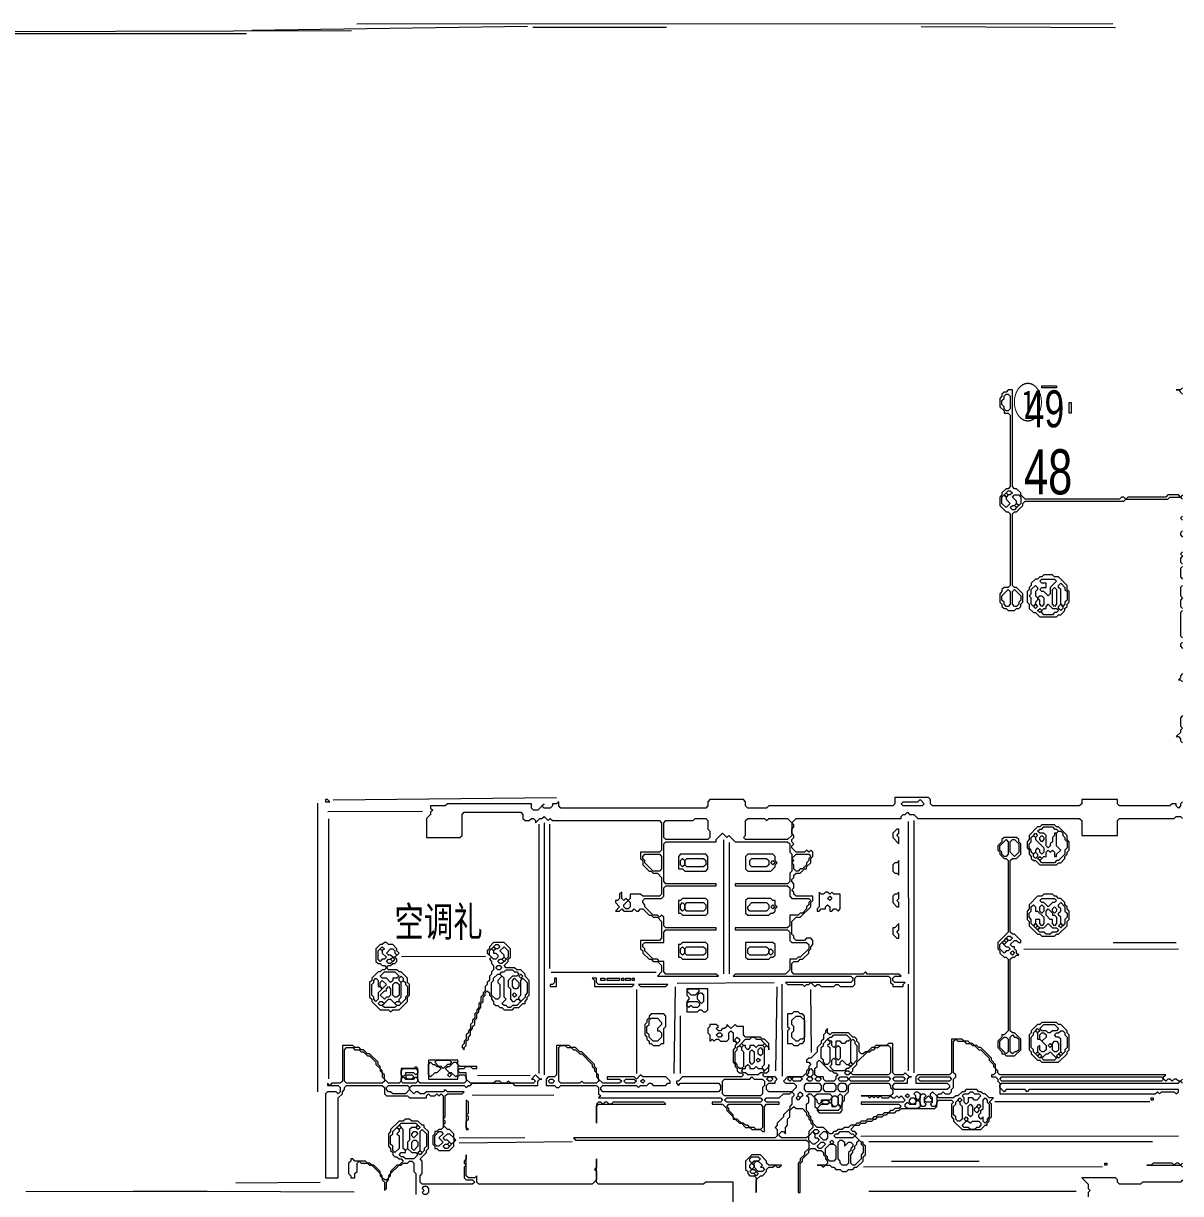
# Model space of a CAD drawing. Extents: x 10 to 1972, y 11 to 1392.
# Drawn here: x 443 to 994, y 806 to 1362 of the extents above; entities that cross this region are included whole.
import ezdxf

# ---------------------------------------------------------------- set-up
doc = ezdxf.new("R2010")
doc.units = 0
for name, color, linetype, lineweight in [('OCR_TEXT', 6, 'Continuous', 0), ('TRACE_CURVE', 6, 'Continuous', 0), ('TRACE_STRAIGHT', 5, 'Continuous', 0), ('TRACE_TEXT_SYMBOL', 6, 'Continuous', 0)]:
    doc.layers.add(name, color=color, linetype=linetype, lineweight=lineweight)
doc.styles.add('wqy-unicode', font='wqy-unicode.lff')

msp = doc.modelspace()

# ---------------------------------------------------------------- linework, layer by layer
at = {"layer": 'TRACE_CURVE', "color": 6}
for points in [[(995, 1138), (994, 1137), (993, 1138), (988, 1138), (987, 1137), (969, 1137), (968, 1136), (967, 1137), (966, 1137), (965, 1136), (920, 1136), (918, 1138), (918, 1139), (916, 1141), (915, 1141), (914, 1142), (914, 1188), (912, 1188), (911, 1187), (910, 1187), (909, 1186), (909, 1185), (908, 1184), (908, 1180), (910, 1178), (910, 1177), (912, 1177), (913, 1176), (913, 1142), (912, 1141), (911, 1141), (909, 1139), (909, 1138), (908, 1137), (908, 1133), (911, 1130)], [(995, 1189), (994, 1188), (992, 1188), (993, 1188), (995, 1186)], [(911, 1130), (912, 1130), (913, 1129), (913, 1095), (912, 1094), (910, 1094), (909, 1093), (909, 1092), (908, 1091), (908, 1087), (909, 1086), (909, 1085), (910, 1084), (911, 1084), (912, 1083), (915, 1083), (916, 1084), (917, 1084), (918, 1085), (918, 1086), (919, 1087), (919, 1091), (916, 1094), (915, 1094), (914, 1095), (914, 1129), (915, 1130), (916, 1130), (919, 1133), (919, 1134), (920, 1135), (967, 1135), (968, 1136), (988, 1136), (989, 1137), (994, 1137), (995, 1136)], [(995, 1128), (994, 1127), (995, 1126)], [(995, 1121), (994, 1120), (994, 1119), (995, 1118)], [(995, 1111), (994, 1110), (995, 1109), (994, 1108), (994, 1106), (995, 1105)], [(995, 1104), (994, 1103), (994, 1099), (995, 1098)], [(995, 1095), (994, 1094), (994, 1090), (995, 1089), (994, 1088), (994, 1085), (995, 1084)], [(995, 1083), (994, 1082), (994, 1071)], [(994, 1071), (995, 1070)], [(995, 1068), (994, 1067), (994, 1066), (995, 1065)], [(995, 1053), (994, 1052), (994, 1051), (993, 1050), (994, 1050), (995, 1049)], [(995, 1033), (994, 1032), (994, 1028), (995, 1027), (994, 1026), (994, 1025), (992, 1023), (993, 1023), (994, 1022), (994, 1021), (995, 1020)], [(995, 992), (994, 991), (994, 990), (993, 989), (992, 990), (992, 991), (990, 991), (989, 990), (965, 990), (964, 991), (964, 993), (947, 993), (947, 991), (946, 990), (876, 990), (875, 991), (875, 993), (874, 994), (858, 994), (858, 991), (857, 990), (798, 990), (797, 989), (788, 989), (787, 990), (787, 992), (786, 993), (770, 993), (769, 992), (769, 990), (768, 989), (699, 989), (698, 990), (698, 992), (697, 991), (695, 991), (695, 990), (694, 989), (691, 989), (690, 990), (691, 991)], [(691, 991), (688, 988), (686, 988), (685, 989), (685, 991), (645, 991), (644, 990), (637, 990), (637, 989), (638, 988), (637, 987), (637, 986), (635, 984), (635, 975), (651, 975), (652, 976), (652, 986), (653, 987), (680, 987), (681, 986), (681, 984), (682, 983), (684, 983), (685, 984), (686, 984), (687, 983), (687, 982), (689, 984), (690, 984), (691, 985), (693, 983), (694, 984), (695, 983), (746, 983), (747, 982), (747, 969), (746, 968), (737, 968), (737, 965), (738, 964), (738, 962), (741, 959), (742, 959), (743, 958), (745, 958), (747, 956), (747, 948), (746, 947), (738, 947), (737, 948), (732, 948), (732, 946), (731, 945), (730, 946), (729, 945), (728, 946), (728, 949), (727, 948), (727, 946), (726, 945), (725, 945), (725, 944), (727, 942), (725, 940)], [(810, 953), (809, 954), (809, 955), (810, 956), (810, 957), (811, 958), (813, 958), (815, 960), (816, 960), (816, 961), (818, 963), (818, 965), (819, 966), (819, 968), (818, 969), (817, 968), (816, 969), (815, 968), (811, 968), (809, 970), (809, 971), (810, 972), (809, 973), (809, 974), (810, 975), (810, 976), (809, 977), (809, 979), (810, 980), (810, 981), (809, 982), (811, 984), (861, 984), (861, 985), (862, 986), (863, 986), (864, 987), (865, 986), (867, 986), (869, 984), (946, 984), (947, 983), (947, 976), (964, 976), (964, 983), (965, 984), (991, 984), (992, 985), (994, 985), (995, 984)], [(773, 953), (749, 953), (748, 954), (748, 972), (749, 973), (773, 973), (773, 974), (776, 977), (778, 975), (779, 976), (782, 973), (807, 973), (808, 972), (808, 968), (809, 967), (809, 959), (808, 958), (808, 954), (807, 953), (782, 953), (782, 952), (807, 952), (808, 951), (808, 947), (809, 946), (817, 946), (818, 945), (817, 944), (817, 943), (816, 942), (816, 941), (814, 939), (813, 939), (812, 938), (808, 938), (808, 933), (807, 932), (782, 932), (782, 931), (807, 931), (808, 930), (808, 926), (809, 925), (816, 925), (817, 924), (817, 922), (813, 918), (812, 918), (811, 917), (808, 917), (808, 912), (806, 910), (782, 910), (781, 909), (837, 909), (838, 908), (838, 907), (837, 906), (806, 906), (807, 905), (814, 905), (815, 904), (816, 905), (817, 905)], [(725, 940), (727, 940), (728, 941), (729, 940), (733, 940), (734, 941), (735, 940), (736, 940), (737, 941), (738, 941), (741, 938), (742, 938), (743, 937), (745, 937), (747, 935), (747, 927), (746, 926), (737, 926), (737, 922), (738, 921), (738, 920), (741, 917), (742, 917), (743, 916), (745, 916), (747, 914), (747, 911), (745, 909), (774, 909), (773, 910), (749, 910), (748, 911), (748, 916), (746, 916), (745, 917), (743, 917), (739, 921), (739, 922), (738, 923), (738, 924), (739, 925), (748, 925), (748, 930), (749, 931), (773, 931), (773, 932), (749, 932), (748, 933), (748, 937), (747, 938), (746, 937), (745, 938), (743, 938), (739, 942), (739, 943), (738, 944), (738, 945), (739, 946), (747, 946), (748, 947), (748, 951), (749, 952), (773, 952), (773, 953)], [(817, 905), (818, 906), (820, 904), (821, 905), (822, 905), (823, 904), (829, 904), (830, 905), (831, 905), (832, 904), (838, 904), (839, 905), (839, 908), (840, 909), (855, 909), (856, 908), (856, 906), (857, 905), (857, 904), (862, 904), (862, 905), (863, 906), (858, 906), (857, 907), (857, 908), (858, 909), (861, 909), (860, 910), (845, 910), (844, 911), (843, 910), (810, 910), (809, 911), (809, 915), (810, 916), (812, 916), (813, 917), (814, 917), (817, 920), (817, 921), (818, 922), (818, 923), (819, 924), (819, 926), (818, 927), (816, 927), (815, 926), (811, 926), (810, 927), (810, 928), (809, 929), (809, 935), (811, 937), (813, 937), (818, 942), (818, 944), (819, 945), (819, 947), (811, 947), (810, 948), (810, 949), (809, 950), (810, 951), (810, 953)], [(783, 885), (782, 886), (780, 884), (778, 886), (778, 885), (777, 884), (776, 884), (775, 883), (774, 883), (773, 884), (774, 885), (773, 886), (770, 886), (770, 885), (769, 884), (769, 882), (770, 881), (770, 878), (771, 879), (772, 878), (773, 879), (774, 879), (775, 878), (778, 878), (779, 879), (779, 882), (780, 883), (781, 882), (781, 878), (782, 878), (783, 877), (782, 876), (782, 875), (781, 874), (781, 868), (782, 867), (782, 866), (783, 865), (783, 864), (784, 863), (785, 863), (786, 862), (785, 861), (757, 861), (755, 859), (754, 859), (754, 858), (755, 857), (756, 858), (774, 858), (775, 857), (775, 855), (774, 854), (719, 854), (718, 855), (718, 856), (719, 857), (735, 857), (736, 856), (737, 857), (740, 857), (741, 858), (742, 858), (743, 857)], [(839, 880), (838, 880), (836, 882), (828, 882), (827, 881), (826, 882), (826, 884), (825, 883), (825, 882), (824, 881), (824, 879), (823, 878), (823, 877), (821, 875), (821, 873), (818, 870), (817, 870), (816, 869), (816, 868), (817, 868), (818, 867), (817, 866), (817, 865), (816, 864), (816, 863), (814, 861), (807, 861), (805, 859), (806, 858), (810, 858), (811, 857), (811, 856), (809, 854), (798, 854), (797, 855), (797, 857), (798, 858), (801, 858), (801, 859), (802, 860), (801, 861), (796, 861), (795, 862), (796, 863), (797, 863), (798, 864), (798, 867), (798, 866), (796, 864), (795, 865), (795, 866), (796, 867), (796, 875), (797, 876), (798, 875), (798, 874), (798, 877), (796, 879), (795, 879), (794, 880), (787, 880), (786, 881), (786, 885), (783, 885)], [(993, 859), (992, 860), (991, 860), (990, 859), (989, 860), (988, 860), (987, 859), (986, 860), (986, 861), (987, 862), (908, 862), (907, 863), (907, 864), (906, 865), (906, 867), (904, 869), (904, 870), (899, 875), (898, 875), (897, 876), (896, 876), (895, 877), (894, 877), (893, 878), (891, 878), (890, 879), (885, 879), (885, 863), (884, 862), (869, 862), (868, 861), (868, 858), (883, 858), (884, 857), (884, 856), (883, 855), (858, 855), (857, 856), (857, 857), (858, 858), (864, 858), (864, 860), (865, 861), (866, 861), (865, 861), (863, 863), (862, 862), (858, 862), (857, 863), (857, 877), (855, 877), (854, 876), (849, 876), (848, 875), (847, 875), (845, 873), (844, 873), (843, 872), (842, 872), (841, 873), (841, 877), (840, 878), (840, 879), (839, 880)], [(595, 876), (595, 859), (594, 858), (590, 858), (589, 857), (588, 858), (588, 857), (593, 857), (594, 856), (594, 854), (593, 853), (592, 854), (588, 854), (587, 853), (587, 813), (593, 813), (593, 851), (595, 853), (595, 854), (596, 855), (596, 856), (597, 857), (614, 857), (615, 856), (615, 853), (616, 852), (626, 852), (627, 851), (635, 851), (635, 852), (636, 853), (637, 852), (639, 852), (640, 853), (641, 852), (642, 853), (643, 852), (643, 837), (642, 836), (641, 836), (640, 835), (639, 835), (639, 834), (638, 833), (638, 829), (639, 828), (639, 827), (640, 827), (641, 826), (646, 826), (648, 828), (648, 830), (649, 831), (648, 832), (648, 834), (646, 836), (645, 836), (643, 838), (644, 839), (644, 840), (643, 841), (644, 842), (644, 852), (645, 853)], [(632, 858), (631, 859), (631, 865), (630, 866), (629, 865), (623, 865), (623, 859), (622, 858), (617, 858), (615, 860), (615, 862), (614, 863), (614, 864), (613, 865), (613, 866), (612, 867), (612, 868), (608, 872), (607, 872), (605, 874), (604, 874), (603, 875), (601, 875), (600, 876), (595, 876)], [(743, 857), (749, 857), (750, 858), (751, 858), (751, 859), (749, 861), (738, 861), (737, 862), (735, 860), (734, 861), (721, 861), (721, 860), (727, 860), (728, 859), (727, 858), (719, 858), (717, 860), (717, 862), (716, 863), (716, 865), (715, 866), (715, 867), (709, 873), (708, 873), (706, 875), (704, 875), (703, 876), (697, 876), (697, 862), (696, 861), (693, 861), (692, 860), (692, 857), (696, 857), (697, 856), (698, 856), (699, 857), (716, 857), (717, 856), (717, 853), (718, 852), (717, 851), (775, 851), (776, 850), (775, 849), (771, 849), (771, 848), (776, 848), (778, 846), (778, 845), (781, 842), (781, 841), (782, 841), (784, 839), (785, 839), (787, 837), (789, 837), (790, 836), (794, 836), (795, 835), (796, 835), (796, 847), (797, 848), (803, 848)], [(887, 852), (886, 851), (879, 851), (878, 852), (879, 853), (880, 853), (881, 854), (882, 853), (884, 853), (885, 854), (885, 855), (886, 856), (886, 860), (887, 861), (887, 862), (886, 863), (886, 878), (887, 879), (888, 878), (891, 878), (892, 877), (894, 877), (895, 876), (896, 876), (898, 874), (899, 874), (903, 870), (903, 869), (905, 867), (905, 866), (906, 865), (906, 863), (905, 862), (904, 862), (904, 861), (906, 861), (907, 860), (907, 859), (908, 858), (908, 853), (982, 853), (983, 854), (984, 853), (985, 854), (991, 854), (992, 853), (993, 854), (993, 855), (922, 855), (921, 854), (920, 855), (911, 855), (910, 854), (908, 856), (908, 857), (909, 858), (993, 858), (994, 859), (995, 858)], [(645, 853), (652, 853), (653, 854), (645, 854), (644, 855), (643, 854), (635, 854), (634, 853), (632, 853), (631, 854), (630, 854), (629, 853), (627, 855), (627, 856), (628, 857), (653, 857), (654, 856), (655, 857), (656, 857), (657, 858), (676, 858), (677, 857), (688, 857), (688, 859), (689, 860), (690, 860), (689, 860), (687, 862), (685, 860), (686, 860), (687, 859), (686, 858), (675, 858), (674, 859), (673, 858), (671, 858), (670, 859), (668, 859), (667, 858), (656, 858), (654, 860), (654, 863), (651, 863), (650, 864), (651, 865), (653, 865), (654, 866), (656, 866), (657, 865), (659, 865), (659, 866), (651, 866), (650, 867), (650, 869), (636, 869), (636, 860), (650, 860), (650, 861), (651, 862), (653, 862), (654, 861), (654, 859), (653, 858), (632, 858)], [(836, 857), (837, 858), (855, 858), (856, 857), (856, 856), (857, 855), (857, 853), (856, 852), (842, 852), (845, 852), (846, 851), (847, 852), (848, 851), (849, 852), (850, 851), (851, 852), (852, 851), (855, 851), (856, 852), (857, 851), (858, 851), (859, 852), (860, 851), (861, 852), (863, 850), (862, 849), (842, 849), (842, 848), (860, 848), (861, 847), (860, 846), (858, 846), (857, 845), (856, 845), (855, 844), (853, 844), (852, 843), (850, 843), (849, 842), (848, 842), (847, 841), (845, 841), (844, 840), (842, 840), (841, 839), (840, 839), (839, 838), (837, 838), (836, 837), (834, 837), (833, 836), (831, 836), (830, 835), (829, 835), (828, 834), (827, 834), (824, 837), (821, 837), (819, 839), (819, 840), (818, 841), (818, 842), (817, 843), (817, 844)], [(995, 860), (994, 859), (993, 859)], [(803, 848), (803, 849), (797, 849), (796, 850), (797, 851), (803, 851), (805, 853), (808, 853), (809, 854), (810, 853), (810, 852), (809, 851), (809, 848), (808, 847), (808, 846), (805, 843), (805, 842), (802, 839), (802, 838), (801, 837), (802, 836), (802, 833), (801, 832), (705, 832), (706, 831), (816, 831), (817, 830), (817, 827), (815, 825), (815, 824), (813, 822), (813, 821), (812, 820), (812, 806), (813, 806), (813, 820), (814, 821), (814, 822), (817, 825), (817, 826), (818, 827), (820, 827), (821, 826), (823, 826), (824, 825), (824, 824), (825, 823), (825, 822), (826, 821), (826, 820), (825, 819), (821, 819), (823, 819), (824, 818), (825, 819), (827, 819), (828, 818), (829, 818), (830, 817), (832, 817), (833, 816), (835, 816), (836, 817), (838, 817)], [(817, 844), (816, 845), (816, 848), (817, 849), (817, 851), (816, 852), (817, 853), (818, 853), (820, 851), (820, 847), (821, 846), (821, 845), (822, 844), (832, 844), (833, 845), (833, 849), (834, 850), (834, 852), (836, 854), (836, 857)], [(838, 817), (839, 818), (840, 818), (843, 821), (843, 823), (844, 824), (844, 828), (843, 829), (843, 830), (842, 830), (839, 833), (840, 834), (839, 835), (838, 835), (837, 836), (839, 838), (841, 838), (842, 839), (844, 839), (845, 840), (847, 840), (848, 841), (849, 841), (850, 842), (852, 842), (853, 843), (854, 843), (855, 844), (858, 844), (859, 845), (860, 845), (861, 846), (877, 846), (878, 847), (878, 849), (879, 850), (885, 850), (886, 849), (885, 848), (885, 842), (886, 841), (886, 840), (890, 836), (899, 836), (901, 838), (902, 838), (902, 839), (903, 840), (903, 841), (904, 842), (904, 848), (903, 849), (905, 851), (903, 851), (901, 853), (900, 853), (899, 854), (898, 854), (897, 855), (892, 855), (891, 854), (890, 854), (888, 852), (887, 852)], [(625, 841), (624, 840), (622, 840), (618, 836), (618, 835), (617, 834), (617, 828), (618, 827), (618, 826), (619, 825), (619, 824), (620, 823), (621, 823), (622, 822), (623, 822), (624, 821), (622, 819), (621, 819), (618, 816), (618, 815), (617, 814), (617, 813), (616, 812), (615, 812), (614, 813), (614, 814), (613, 815), (613, 816), (610, 819), (609, 819), (608, 820), (607, 820), (606, 821), (601, 821), (600, 822), (599, 822), (599, 821), (598, 820), (598, 815), (599, 814), (599, 813), (601, 813), (601, 815), (602, 816), (602, 820), (603, 821), (604, 820), (607, 820), (608, 819), (609, 819), (613, 815), (613, 814), (614, 813), (614, 812), (615, 811), (615, 807), (616, 808), (616, 811), (617, 812), (617, 813), (618, 814), (618, 815), (622, 819), (623, 819)], [(781, 778), (781, 811), (768, 811), (767, 810), (717, 810), (716, 811), (716, 822), (716, 818), (715, 817), (716, 816), (716, 812), (714, 810), (660, 810), (659, 811), (659, 814), (658, 813), (655, 813), (654, 814), (654, 824), (654, 822), (653, 821), (653, 820), (654, 819), (653, 818), (653, 813), (654, 812), (657, 812), (658, 811), (657, 810), (633, 810), (632, 811), (632, 814), (633, 815), (633, 821), (632, 822), (635, 825), (635, 826), (636, 827), (636, 835), (634, 837), (634, 838), (633, 838), (631, 840), (628, 840), (627, 841), (625, 841)], [(623, 819), (624, 820), (626, 820), (627, 821), (628, 821), (629, 820), (629, 816), (630, 815), (630, 805)]]:
    msp.add_lwpolyline(points, dxfattribs=at)
for points in [[(910, 1185), (911, 1186), (912, 1186), (913, 1185), (913, 1179), (912, 1178), (911, 1178), (910, 1179), (910, 1180), (909, 1181), (909, 1183), (910, 1184)], [(909, 1137), (910, 1138), (911, 1137), (911, 1136), (913, 1134), (911, 1132), (909, 1134)], [(910, 1138), (911, 1139), (912, 1138), (911, 1137)], [(911, 1139), (912, 1140), (913, 1140), (914, 1139), (913, 1138), (912, 1138)], [(914, 1137), (915, 1138), (917, 1138), (918, 1137), (918, 1134), (917, 1133), (916, 1134), (916, 1135)], [(913, 1132), (914, 1133), (915, 1133), (916, 1132), (915, 1131), (914, 1131)], [(915, 1133), (916, 1134), (917, 1133), (916, 1132)], [(912, 1093), (913, 1092), (913, 1086), (912, 1085), (911, 1085), (910, 1086), (910, 1087), (909, 1088), (909, 1090)], [(914, 1092), (915, 1093), (918, 1090), (918, 1088), (917, 1087), (917, 1086), (916, 1085), (915, 1085), (914, 1086)], [(869, 992), (870, 993), (872, 991), (871, 990), (862, 990), (861, 991), (862, 992)], [(762, 983), (763, 984), (768, 984), (769, 983), (769, 979), (770, 978), (770, 975), (769, 974), (749, 974), (748, 975), (748, 982), (749, 983)], [(787, 983), (788, 984), (796, 984), (797, 983), (798, 984), (807, 984), (809, 982), (809, 976), (807, 974), (787, 974), (786, 975), (787, 976)], [(910, 975), (909, 974), (909, 973), (907, 971), (907, 969), (908, 968), (908, 967), (910, 965), (911, 965), (912, 964), (912, 930), (907, 925), (907, 922), (908, 921), (908, 920), (910, 918), (911, 918), (912, 917), (912, 883), (910, 881), (909, 881), (909, 880), (907, 878), (907, 875), (909, 873), (909, 872), (910, 872), (911, 871), (915, 871), (918, 874), (918, 879), (915, 882), (914, 882), (913, 883), (913, 917), (914, 918), (915, 918), (916, 919), (917, 919), (916, 920), (916, 921), (915, 922), (915, 923), (914, 923), (913, 924), (915, 926), (916, 926), (917, 925), (918, 925), (918, 926), (915, 929), (914, 929), (913, 930), (913, 964), (914, 965), (916, 965), (918, 967), (918, 972), (917, 973), (917, 974), (916, 975)], [(911, 974), (912, 973), (912, 967), (911, 966), (910, 966), (909, 967), (909, 968), (908, 969), (908, 971)], [(913, 973), (914, 974), (915, 974), (917, 972), (917, 968), (915, 966), (913, 968)], [(738, 966), (739, 967), (746, 967), (747, 966), (747, 960), (746, 959), (743, 959), (739, 963), (739, 964), (738, 965)], [(811, 967), (817, 967), (818, 966), (817, 965), (817, 964), (816, 963), (816, 962), (814, 960), (813, 960), (812, 959), (811, 959), (810, 960), (810, 962), (809, 963), (810, 964), (809, 965)], [(731, 945), (732, 944), (732, 942), (731, 941), (730, 941), (729, 942), (729, 943)], [(908, 924), (909, 925), (911, 923), (912, 923), (913, 922), (912, 921), (911, 921), (910, 920), (908, 922)], [(909, 925), (910, 926), (911, 925), (910, 924)], [(910, 926), (911, 927), (912, 926), (911, 925)], [(911, 927), (912, 928), (913, 928), (914, 927), (913, 926), (912, 926)], [(913, 920), (914, 921), (915, 920), (914, 919)], [(773, 881), (774, 882), (775, 882), (776, 881), (775, 880), (774, 880)], [(782, 879), (783, 880), (784, 879), (784, 878), (783, 877), (782, 878)], [(789, 879), (790, 880), (791, 880), (792, 879), (794, 879), (796, 877), (795, 876), (793, 876), (792, 875), (791, 876), (789, 876), (789, 875), (788, 874), (787, 875), (787, 876), (786, 876), (785, 877), (787, 879)], [(828, 880), (829, 881), (835, 881), (837, 879), (836, 878), (835, 878), (834, 877), (833, 877), (832, 878), (830, 878), (830, 876), (829, 875), (828, 876), (828, 878), (827, 878), (826, 879), (827, 880)], [(910, 880), (911, 880), (912, 879), (912, 873), (911, 872), (908, 875), (908, 878)], [(913, 880), (914, 881), (915, 880), (916, 880), (917, 879), (917, 874), (916, 873), (915, 873), (914, 872), (913, 873)], [(596, 874), (597, 875), (600, 875), (601, 874), (603, 874), (604, 873), (605, 873), (607, 871), (608, 871), (611, 868), (611, 867), (613, 865), (613, 864), (614, 863), (614, 861), (615, 860), (615, 859), (614, 858), (597, 858), (596, 859)], [(698, 875), (699, 876), (701, 876), (702, 875), (704, 875), (705, 874), (706, 874), (708, 872), (709, 872), (714, 867), (714, 866), (715, 865), (715, 864), (716, 863), (716, 861), (717, 860), (717, 859), (716, 858), (710, 858), (709, 859), (708, 858), (699, 858), (698, 859)], [(783, 875), (784, 876), (785, 875), (785, 874), (786, 873), (786, 866), (785, 865), (784, 865), (783, 866), (783, 867), (782, 868), (782, 873), (783, 874)], [(784, 876), (785, 877), (786, 876), (785, 875)], [(793, 874), (794, 875), (795, 874), (795, 872), (794, 871), (793, 872)], [(795, 876), (796, 877), (797, 876), (796, 875)], [(826, 879), (827, 878), (827, 877), (826, 876), (827, 875), (827, 868), (826, 867), (825, 867), (824, 868), (824, 869), (823, 870), (823, 875), (824, 876), (824, 877)], [(830, 875), (831, 876), (832, 875), (832, 870), (831, 869), (830, 870)], [(837, 878), (838, 879), (839, 878), (839, 877), (840, 876), (840, 869), (838, 867), (837, 868)], [(850, 875), (851, 876), (855, 876), (856, 875), (856, 863), (855, 862), (838, 862), (837, 863), (838, 864), (838, 865), (840, 867), (840, 868), (845, 873), (846, 873), (847, 874), (848, 874), (849, 875)], [(639, 868), (640, 869), (646, 869), (647, 868), (646, 867), (645, 867), (643, 865), (642, 866), (641, 866)], [(789, 873), (790, 874), (791, 873), (791, 868), (790, 867), (789, 868)], [(792, 869), (793, 870), (794, 869), (793, 868)], [(821, 868), (822, 869), (827, 864), (828, 864), (829, 863), (830, 863), (831, 862), (830, 861), (830, 860), (829, 859), (825, 859), (824, 860), (824, 861), (821, 861), (820, 862), (820, 865), (821, 866)], [(828, 869), (829, 870), (830, 869), (830, 867), (832, 867), (832, 868), (833, 869), (835, 867), (836, 867), (837, 866), (836, 865), (835, 865), (834, 864), (829, 864), (827, 866), (828, 867)], [(623, 864), (624, 865), (630, 865), (631, 864), (631, 863), (630, 862), (629, 863), (625, 863), (625, 862), (624, 861), (623, 862)], [(636, 867), (637, 868), (638, 867), (639, 867), (640, 866), (641, 866), (642, 865), (640, 863), (639, 863), (637, 861), (636, 862)], [(648, 868), (649, 868), (650, 867), (650, 862), (649, 861), (647, 863), (646, 863), (644, 865), (645, 866), (646, 866)], [(787, 866), (788, 867), (789, 866), (789, 865), (791, 865), (792, 866), (793, 865), (795, 865), (796, 864), (795, 863), (794, 863), (793, 862), (788, 862), (787, 863), (786, 863), (785, 864), (786, 865), (787, 865)], [(817, 864), (818, 865), (819, 864), (819, 862), (818, 861), (817, 861), (816, 862), (817, 863)], [(834, 863), (835, 864), (836, 864), (837, 863), (836, 862), (835, 862)], [(836, 867), (837, 868), (838, 867), (837, 866)], [(623, 860), (624, 861), (625, 860), (629, 860), (630, 861), (631, 860), (631, 859), (630, 858), (624, 858), (623, 859)], [(625, 861), (626, 862), (628, 862), (629, 861), (628, 860), (626, 860)], [(645, 862), (646, 863), (647, 862), (646, 861)], [(693, 859), (694, 860), (695, 860), (696, 859), (695, 858), (694, 858)], [(729, 859), (730, 860), (734, 860), (735, 859), (734, 858), (730, 858)], [(737, 859), (738, 860), (739, 859), (738, 858)], [(789, 860), (790, 861), (791, 860), (795, 860), (796, 859), (796, 857), (795, 856), (795, 853), (794, 852), (777, 852), (776, 853), (776, 859), (777, 860)], [(797, 860), (798, 861), (799, 861), (800, 860), (799, 859), (798, 859)], [(807, 860), (808, 861), (809, 860), (808, 859)], [(809, 860), (810, 861), (813, 861), (814, 860), (813, 859), (810, 859)], [(815, 857), (816, 858), (822, 858), (823, 857), (823, 855), (822, 854), (816, 854), (815, 855)], [(816, 860), (817, 861), (818, 861), (819, 860), (818, 859), (817, 859)], [(820, 860), (821, 861), (822, 861), (823, 860), (822, 859), (821, 859)], [(824, 857), (825, 858), (829, 858), (830, 857), (830, 855), (829, 854), (825, 854), (824, 855)], [(831, 860), (832, 861), (835, 861), (836, 860), (835, 859), (832, 859)], [(831, 857), (832, 858), (834, 858), (835, 857), (835, 855), (834, 854), (832, 854), (831, 855)], [(836, 860), (837, 861), (855, 861), (856, 860), (855, 859), (837, 859)], [(857, 860), (858, 861), (862, 861), (863, 860), (862, 859), (858, 859)], [(869, 860), (870, 861), (884, 861), (885, 860), (884, 859), (870, 859)], [(908, 860), (909, 861), (985, 861), (986, 860), (985, 859), (909, 859)], [(616, 856), (617, 857), (626, 857), (627, 856), (627, 855), (625, 853), (619, 853), (618, 854), (617, 854), (616, 855)], [(812, 853), (813, 854), (814, 853), (814, 852), (813, 851), (812, 852)], [(820, 852), (821, 853), (827, 853), (828, 852), (828, 851), (827, 850), (823, 850), (823, 849), (822, 848), (821, 849), (821, 850), (820, 851)], [(831, 852), (832, 853), (833, 852), (833, 848), (832, 847), (831, 848)], [(863, 852), (864, 853), (865, 852), (864, 851)], [(867, 853), (868, 854), (869, 854), (870, 853), (870, 851), (869, 850), (868, 851), (868, 852)], [(870, 852), (871, 853), (872, 853), (873, 852), (872, 851), (872, 849), (873, 848), (872, 847), (871, 847), (870, 848)], [(875, 853), (876, 854), (878, 852), (878, 848), (877, 847), (876, 847), (875, 848), (876, 849), (876, 851), (875, 852)], [(893, 853), (894, 854), (895, 854), (896, 853), (898, 853), (899, 852), (897, 850), (896, 850), (895, 851), (893, 851), (893, 849), (892, 848), (891, 849), (891, 851), (890, 852), (891, 853)], [(777, 850), (778, 851), (794, 851), (795, 850), (794, 849), (778, 849)], [(778, 847), (779, 848), (794, 848), (795, 847), (795, 837), (794, 836), (792, 836), (791, 837), (789, 837), (788, 838), (787, 838), (786, 839), (785, 839), (783, 841), (782, 841), (781, 842), (781, 843), (779, 845), (779, 846)], [(810, 847), (811, 846), (814, 846), (816, 844), (816, 843), (817, 842), (817, 841), (818, 840), (818, 839), (819, 838), (819, 837), (817, 835), (817, 833), (816, 832), (804, 832), (803, 833), (803, 834), (804, 835), (805, 835), (806, 834), (806, 837), (807, 838), (807, 841), (808, 842), (808, 845)], [(811, 851), (812, 852), (813, 851), (812, 850)], [(826, 848), (827, 849), (828, 848), (828, 847), (830, 847), (831, 848), (832, 847), (832, 846), (831, 845), (822, 845), (821, 846), (823, 848)], [(823, 849), (824, 850), (826, 850), (827, 849), (826, 848), (824, 848)], [(828, 851), (829, 852), (830, 852), (831, 851), (831, 848), (830, 847), (829, 847), (828, 848)], [(868, 849), (869, 850), (870, 849), (870, 847), (869, 846), (864, 846), (863, 847), (863, 848), (864, 849), (865, 848), (868, 848)], [(865, 850), (866, 851), (867, 851), (868, 850), (868, 849), (867, 848), (866, 848), (865, 849)], [(874, 852), (876, 850), (875, 849), (873, 849), (872, 850)], [(887, 849), (888, 850), (889, 849), (889, 848), (890, 847), (890, 841), (889, 840), (888, 840), (887, 841), (887, 842), (886, 843), (886, 847), (887, 848)], [(888, 850), (889, 851), (890, 850), (889, 849)], [(893, 847), (894, 848), (895, 847), (895, 843), (894, 842), (893, 843)], [(896, 846), (897, 847), (898, 846), (898, 845), (897, 844), (896, 845)], [(897, 847), (898, 848), (899, 847), (898, 846)], [(900, 850), (901, 851), (902, 850), (902, 849), (903, 848), (903, 842), (902, 841), (902, 840), (901, 839), (900, 840), (900, 842), (899, 841), (898, 842), (898, 843), (899, 844), (899, 845), (900, 846)], [(891, 841), (892, 842), (893, 841), (892, 840)], [(621, 837), (622, 836), (622, 835), (621, 834), (622, 833), (622, 827), (620, 825), (619, 826), (619, 828), (618, 829), (618, 833), (619, 834), (619, 835)], [(621, 837), (622, 838), (623, 837), (622, 836)], [(622, 838), (623, 839), (630, 839), (631, 838), (630, 837), (628, 837), (627, 836), (627, 831), (626, 830), (626, 827), (625, 826), (624, 827), (624, 836)], [(630, 837), (631, 838), (632, 837), (631, 836)], [(632, 835), (633, 836), (635, 834), (635, 828), (634, 827), (634, 826), (633, 825), (632, 826)], [(819, 835), (820, 836), (821, 836), (822, 835), (821, 834), (820, 834)], [(892, 840), (893, 840), (894, 839), (895, 840), (898, 840), (899, 839), (899, 838), (898, 837), (897, 837), (896, 836), (894, 836), (893, 837), (891, 837), (890, 838)], [(628, 834), (629, 835), (630, 835), (631, 834), (629, 832), (628, 833)], [(628, 830), (629, 831), (630, 831), (631, 830), (631, 828), (629, 826), (628, 827)], [(641, 835), (642, 835), (643, 834), (641, 832), (643, 830), (641, 828), (640, 828), (639, 829), (639, 833)], [(645, 834), (646, 834), (648, 832), (648, 830), (647, 829), (645, 831), (644, 831), (643, 832)], [(645, 829), (646, 830), (647, 829), (646, 828)], [(819, 835), (820, 834), (820, 832), (821, 832), (822, 831), (820, 829), (819, 829), (817, 831), (817, 833)], [(823, 830), (824, 830), (825, 829), (823, 827), (822, 827), (821, 828)], [(824, 835), (825, 835), (826, 834), (826, 832), (825, 831), (824, 831), (822, 833)], [(827, 830), (828, 831), (829, 830), (828, 829)], [(831, 834), (832, 835), (836, 835), (837, 834), (838, 834), (839, 833), (838, 832), (830, 832), (829, 833), (830, 834)], [(831, 830), (832, 831), (833, 831), (834, 830), (834, 828), (836, 830), (837, 830), (838, 829), (838, 828), (837, 827), (837, 826), (836, 825), (836, 820), (835, 819), (833, 819), (832, 820), (832, 821), (831, 822)], [(840, 830), (841, 831), (842, 830), (842, 829), (843, 828), (843, 825), (842, 824), (842, 822), (839, 819), (838, 819), (837, 820), (837, 824), (838, 825), (838, 826), (839, 827), (839, 828), (840, 829)], [(625, 826), (626, 827), (628, 825), (630, 825), (631, 824), (629, 822), (625, 822), (624, 823), (623, 823), (622, 824), (623, 825), (625, 825)], [(631, 825), (632, 826), (633, 825), (632, 824)], [(643, 828), (644, 829), (645, 829), (646, 828), (645, 827), (644, 827)], [(827, 829), (829, 829), (830, 828), (830, 822), (829, 821), (827, 821), (826, 822), (826, 823), (825, 824), (825, 827)], [(633, 808), (634, 809), (635, 809), (636, 808), (636, 806), (635, 805), (634, 805), (633, 806), (634, 807)]]:
    msp.add_lwpolyline(points, close=True, dxfattribs=at)
at = {"layer": 'TRACE_STRAIGHT', "color": 5}
for p, q in [((119.37, 1357.56), (599.37, 1359.07)), ((551.9, 1359.29), (683.16, 1361.07)), ((601.87, 1362.28), (961.87, 1362.45)), ((685.63, 1360.6), (749.38, 1360.74)), ((870.61, 1361), (963.12, 1360.56)), ((391.88, 1357.56), (549.38, 1357.67)), ((583.21, 991.38), (583.21, 853.88)), ((590.62, 992.84), (696.89, 994.07)), ((588.13, 987.39), (633.13, 987.54)), ((588.6, 860.12), (588.61, 983.88)), ((688.55, 981.38), (688.55, 862.62)), ((691, 982), (691, 862)), ((693.59, 981.38), (693.62, 912.62)), ((864.36, 982.62), (864.49, 910.12)), ((867, 983), (867, 863)), ((776.45, 973.88), (776.49, 910.12)), ((779.18, 972.63), (779.19, 910.12)), ((962, 925), (992, 925)), ((919.38, 921.81), (993.13, 921.99)), ((623.12, 918.37), (663.13, 918.43)), ((694.37, 910.84), (744.38, 910.87)), ((735.16, 862.62), (735.16, 902.62)), ((752.96, 862.63), (753.6, 903.89)), ((754.38, 905.58), (800.63, 905.96)), ((801.43, 863.88), (802, 903.87)), ((804.25, 905.12), (804.34, 861.37)), ((817.85, 902.62), (818.2, 872.61)), ((864.56, 863.87), (864.58, 905.13)), ((755.87, 890.13), (755.88, 862.62)), ((659.37, 861.76), (684.38, 861.88)), ((656.87, 852.53), (695.62, 852.39)), ((905.62, 849.31), (979.37, 849.35)), ((650.6, 829.63), (704.39, 830.28)), ((650.62, 832.01), (681.88, 832.16)), ((841.87, 832.91), (993.13, 832.98)), ((845.62, 830.3), (980.63, 830.27)), ((856.36, 820.87), (898.13, 820.86)), ((843.12, 818.3), (956.88, 818.38)), ((544.37, 810.6), (584.38, 810.99)), ((444.38, 806.47), (539.39, 806.68)), ((495.63, 806.79), (600.64, 806.38)), ((845.62, 806.62), (944.37, 806.58))]:
    msp.add_line(p, q, dxfattribs=at)
at = {"layer": 'TRACE_TEXT_SYMBOL', "color": 6}
for points in [[(928, 1190), (935, 1190), (935, 1189), (928, 1189)], [(941, 1182), (942, 1182), (942, 1177), (941, 1177)], [(929, 1100), (928, 1099), (927, 1099), (926, 1098), (925, 1098), (923, 1096), (923, 1095), (922, 1094), (922, 1093), (921, 1092), (921, 1087), (922, 1086), (922, 1084), (924, 1082), (925, 1082), (927, 1080), (935, 1080), (936, 1081), (937, 1081), (939, 1083), (939, 1084), (940, 1085), (940, 1086), (941, 1087), (941, 1092), (940, 1093), (940, 1095), (936, 1099), (934, 1099), (933, 1100)], [(927, 1097), (928, 1098), (934, 1098), (935, 1097), (932, 1094), (932, 1091), (931, 1090), (929, 1092), (928, 1092), (927, 1093), (928, 1094), (930, 1094), (930, 1096), (928, 1096)], [(925, 1095), (926, 1094), (926, 1093), (925, 1092), (925, 1090), (926, 1089), (926, 1088), (925, 1087), (925, 1086), (924, 1085), (923, 1086), (923, 1089), (922, 1090), (923, 1091), (923, 1093)], [(933, 1093), (934, 1094), (935, 1093), (935, 1086), (934, 1085), (933, 1086)], [(936, 1095), (937, 1096), (939, 1094), (939, 1093), (940, 1092), (940, 1088), (939, 1087), (939, 1086), (938, 1085), (937, 1086), (937, 1093), (936, 1094)], [(926, 1089), (927, 1090), (928, 1090), (929, 1089), (929, 1086), (928, 1085), (927, 1086), (927, 1088)], [(924, 1085), (925, 1086), (926, 1085), (925, 1084)], [(926, 1083), (927, 1084), (928, 1083), (927, 1082)], [(930, 1085), (931, 1086), (933, 1084), (935, 1084), (936, 1083), (935, 1082), (934, 1082), (933, 1081), (929, 1081), (928, 1082), (928, 1083), (929, 1084), (930, 1084)], [(936, 1085), (937, 1086), (938, 1085), (938, 1084), (937, 1083), (936, 1084)], [(587, 993), (587, 992), (589, 992), (588, 993)], [(928, 981), (927, 980), (926, 980), (922, 976), (922, 974), (921, 973), (921, 970), (922, 969), (922, 967), (923, 966), (923, 965), (924, 964), (925, 964), (927, 962), (935, 962), (936, 963), (937, 963), (939, 965), (939, 966), (940, 967), (940, 968), (941, 969), (941, 973), (940, 974), (940, 976), (936, 980), (935, 980), (934, 981)], [(859, 979), (857, 977), (857, 975), (860, 972), (860, 975), (859, 976), (860, 977), (860, 979)], [(923, 975), (924, 976), (925, 975), (925, 974), (929, 970), (929, 968), (928, 967), (927, 968), (927, 969), (926, 970), (925, 969), (925, 968), (924, 967), (923, 968), (923, 969), (922, 970), (922, 972), (923, 973)], [(924, 976), (925, 977), (926, 976), (925, 975)], [(928, 979), (929, 980), (933, 980), (934, 979), (935, 979), (936, 978), (935, 977), (934, 977), (934, 976), (933, 975), (933, 973), (932, 972), (932, 971), (931, 970), (930, 971), (930, 976), (929, 977), (927, 977), (926, 978), (927, 979)], [(935, 977), (936, 978), (937, 978), (938, 977), (938, 976), (939, 975), (939, 974), (940, 973), (940, 970), (939, 969), (939, 967), (936, 964), (935, 964), (934, 963), (928, 963), (927, 964), (929, 966), (930, 966), (930, 968), (931, 969), (932, 968), (933, 969), (934, 968), (934, 966), (935, 966), (935, 967), (937, 969), (935, 971)], [(927, 975), (928, 976), (929, 975), (929, 974), (928, 973), (927, 974)], [(756, 967), (755, 966), (755, 960), (757, 960), (758, 959), (768, 959), (769, 960), (769, 966), (768, 967)], [(756, 964), (757, 965), (758, 964), (758, 962), (757, 961), (756, 962)], [(758, 964), (759, 965), (767, 965), (768, 964), (768, 962), (767, 961), (759, 961), (758, 962)], [(788, 967), (787, 966), (787, 960), (788, 959), (799, 959), (801, 961), (801, 962), (802, 963), (801, 964), (801, 966), (800, 967)], [(789, 964), (790, 965), (797, 965), (798, 964), (798, 962), (797, 961), (790, 961), (789, 962)], [(799, 963), (800, 964), (801, 963), (800, 962)], [(860, 964), (859, 963), (858, 963), (857, 962), (857, 959), (858, 958), (859, 958), (860, 957)], [(924, 967), (925, 968), (926, 967), (926, 966), (925, 965), (924, 966)], [(926, 965), (927, 966), (928, 965), (927, 964)], [(822, 949), (822, 942), (821, 941), (821, 940), (822, 940), (823, 941), (825, 941), (825, 942), (826, 943), (827, 942), (827, 940), (828, 940), (829, 941), (830, 941), (831, 940), (832, 941), (832, 948), (829, 948), (828, 949), (827, 948), (826, 949), (825, 949), (824, 948), (823, 948)], [(826, 946), (827, 947), (828, 946), (827, 945)], [(860, 949), (859, 948), (858, 948), (857, 947), (857, 944), (859, 942), (860, 942), (860, 944), (859, 945), (860, 946)], [(929, 948), (928, 947), (926, 947), (922, 943), (922, 941), (921, 940), (921, 936), (922, 935), (922, 933), (926, 929), (927, 929), (928, 928), (934, 928), (935, 929), (936, 929), (940, 933), (940, 935), (941, 936), (941, 940), (940, 941), (940, 942), (939, 943), (939, 944), (937, 946), (936, 946), (935, 947), (934, 947), (933, 948)], [(757, 946), (756, 945), (755, 945), (755, 939), (756, 939), (757, 938), (768, 938), (769, 939), (769, 945), (768, 946)], [(756, 943), (757, 944), (758, 943), (758, 941), (757, 940), (756, 941)], [(758, 943), (759, 944), (767, 944), (768, 943), (768, 941), (767, 940), (759, 940), (758, 941)], [(788, 946), (787, 945), (787, 939), (788, 938), (798, 938), (799, 939), (800, 939), (801, 940), (801, 941), (802, 942), (801, 943), (801, 945), (800, 945), (799, 946)], [(790, 944), (797, 944), (798, 943), (798, 941), (797, 940), (789, 940), (788, 941), (788, 942)], [(799, 942), (800, 943), (801, 942), (800, 941)], [(923, 942), (924, 943), (925, 942), (925, 940), (926, 940), (929, 937), (929, 934), (928, 933), (927, 934), (927, 936), (925, 936), (925, 934), (924, 933), (923, 934), (923, 936), (922, 937), (922, 939), (923, 940)], [(927, 945), (928, 946), (934, 946), (935, 945), (934, 944), (933, 944), (931, 942), (929, 944), (928, 944)], [(927, 942), (928, 943), (929, 942), (929, 940), (928, 939), (927, 940)], [(933, 941), (934, 942), (935, 941), (935, 940), (934, 939), (933, 940)], [(936, 943), (937, 944), (939, 942), (939, 940), (940, 939), (940, 937), (939, 936), (939, 934), (938, 933), (937, 934), (937, 937), (936, 938), (936, 939), (937, 940), (937, 941), (936, 942)], [(930, 940), (931, 941), (933, 939), (933, 938), (934, 938), (935, 937), (935, 934), (934, 933), (933, 934), (933, 936), (932, 936), (930, 938)], [(860, 934), (858, 932), (857, 932), (857, 929), (859, 927), (860, 927), (860, 929), (859, 930), (860, 931)], [(924, 933), (925, 934), (926, 933), (925, 932)], [(925, 932), (926, 933), (927, 932), (926, 931)], [(931, 934), (933, 932), (935, 932), (936, 931), (935, 930), (933, 930), (932, 929), (930, 929), (929, 930), (927, 930), (926, 931), (927, 932), (929, 932)], [(936, 933), (937, 934), (938, 933), (937, 932)], [(615, 925), (614, 924), (613, 924), (611, 922), (611, 916), (612, 915), (613, 915), (614, 914), (615, 914), (616, 913), (615, 912), (614, 912), (613, 911), (612, 911), (609, 908), (609, 907), (608, 906), (608, 899), (609, 898), (609, 897), (613, 893), (617, 893), (618, 892), (619, 893), (622, 893), (626, 897), (626, 899), (627, 900), (627, 905), (626, 906), (626, 908), (623, 911), (622, 911), (621, 912), (617, 912), (616, 913), (617, 914), (618, 914), (619, 915), (620, 915), (621, 916), (621, 917), (620, 918), (622, 920), (621, 921), (621, 922), (619, 924), (617, 924), (616, 925)], [(757, 925), (756, 924), (755, 924), (755, 918), (756, 918), (757, 917), (768, 917), (769, 918), (769, 924), (768, 925)], [(787, 925), (787, 918), (788, 917), (798, 917), (799, 918), (800, 918), (801, 919), (801, 924), (800, 925)], [(612, 921), (613, 922), (614, 921), (614, 920), (616, 918), (615, 917), (614, 917), (613, 916), (612, 917)], [(613, 922), (614, 923), (615, 922), (614, 921)], [(618, 922), (619, 922), (620, 921), (620, 920), (621, 919), (620, 918), (619, 918), (618, 919), (617, 919), (616, 920)], [(665, 921), (666, 922), (667, 921), (667, 920), (668, 920), (669, 919), (669, 918), (668, 917), (667, 917), (665, 919)], [(666, 922), (667, 923), (668, 922), (667, 921)], [(667, 923), (668, 924), (669, 924), (670, 923), (669, 922), (668, 922)], [(672, 923), (674, 921), (674, 918), (673, 917), (672, 918), (672, 919), (670, 921)], [(756, 922), (757, 923), (758, 922), (758, 920), (757, 919), (756, 920)], [(758, 922), (759, 923), (767, 923), (768, 922), (768, 920), (767, 919), (759, 919), (758, 920)], [(788, 922), (789, 923), (797, 923), (798, 922), (798, 920), (797, 919), (789, 919), (788, 920)], [(798, 921), (799, 922), (800, 921), (800, 920), (799, 919), (798, 920)], [(616, 916), (617, 917), (618, 917), (619, 916), (618, 915), (617, 915)], [(618, 917), (619, 918), (620, 917), (619, 916)], [(668, 913), (669, 914), (670, 914), (671, 913), (670, 912), (669, 912)], [(669, 916), (670, 917), (671, 917), (672, 916), (671, 915), (670, 915)], [(671, 917), (672, 918), (673, 917), (672, 916)], [(610, 907), (611, 908), (612, 907), (612, 904), (613, 904), (614, 903), (612, 901), (612, 898), (611, 897), (610, 898), (610, 899), (609, 900), (609, 905), (610, 906)], [(615, 911), (620, 911), (622, 909), (621, 908), (619, 908), (619, 907), (618, 906), (616, 908), (614, 908), (613, 909)], [(622, 908), (623, 909), (624, 908), (624, 907), (623, 906), (622, 907)], [(669, 910), (670, 910), (671, 909), (669, 907), (669, 906), (670, 905), (670, 899), (669, 898), (668, 898), (666, 900), (666, 906), (667, 907), (667, 908)], [(672, 911), (673, 912), (676, 912), (677, 911), (678, 911), (679, 910), (678, 909), (676, 909), (674, 907), (674, 904), (675, 903), (675, 898), (676, 897), (677, 897), (678, 898), (679, 898), (680, 897), (678, 895), (676, 895), (675, 894), (674, 894), (673, 895), (672, 895), (671, 896), (673, 898), (672, 899), (672, 908), (670, 910), (671, 911)], [(676, 907), (677, 908), (679, 906), (679, 904), (678, 903), (677, 903), (676, 904)], [(679, 909), (680, 910), (681, 909), (680, 908)], [(680, 907), (681, 908), (683, 906), (683, 901), (682, 900), (682, 899), (680, 897), (679, 898), (679, 899), (680, 900)], [(696, 908), (696, 906), (695, 905), (694, 905), (694, 904), (697, 904), (697, 908)], [(714, 908), (715, 907), (715, 904), (733, 904), (734, 905), (717, 905), (716, 906), (716, 908)], [(718, 908), (720, 908), (720, 907), (718, 907)], [(721, 908), (727, 908), (727, 907), (721, 907)], [(728, 908), (729, 908), (729, 907), (728, 907)], [(730, 908), (732, 908), (732, 907), (730, 907)], [(733, 908), (734, 908), (734, 907), (733, 907)], [(613, 906), (614, 907), (616, 905), (614, 903), (613, 904)], [(616, 903), (617, 904), (618, 903), (618, 900), (617, 899), (616, 899), (615, 898), (613, 900), (615, 902), (616, 902)], [(619, 905), (620, 906), (621, 906), (622, 905), (622, 900), (621, 899), (620, 899), (619, 900)], [(623, 906), (624, 907), (625, 906), (625, 905), (626, 904), (626, 900), (625, 899), (625, 898), (623, 896), (622, 897), (622, 898), (623, 899)], [(736, 905), (737, 904), (749, 904), (750, 905)], [(759, 903), (759, 900), (760, 899), (760, 898), (759, 897), (759, 892), (764, 892), (765, 893), (766, 893), (767, 892), (768, 892), (769, 893), (769, 903)], [(759, 902), (760, 903), (764, 903), (765, 902), (763, 900), (761, 900)], [(612, 896), (613, 897), (614, 897), (615, 896), (614, 895), (613, 895)], [(617, 898), (618, 898), (621, 895), (620, 894), (615, 894), (614, 895)], [(620, 896), (621, 897), (622, 897), (623, 896), (622, 895), (621, 895)], [(676, 900), (677, 901), (678, 900), (677, 899)], [(759, 896), (760, 897), (764, 897), (765, 896), (765, 895), (764, 894), (762, 894), (761, 895), (760, 894), (759, 895)], [(764, 900), (765, 901), (766, 901), (767, 900), (767, 897), (766, 896), (764, 898)], [(810, 892), (809, 891), (807, 891), (807, 885), (808, 884), (807, 883), (807, 877), (809, 877), (810, 876), (812, 876), (813, 877), (814, 877), (815, 878), (815, 890), (814, 891), (813, 891), (812, 892)], [(742, 891), (741, 890), (741, 889), (740, 888), (740, 887), (739, 886), (739, 881), (740, 880), (740, 879), (741, 878), (741, 877), (742, 877), (743, 876), (746, 876), (747, 877), (748, 877), (748, 884), (749, 885), (749, 890), (748, 891)], [(741, 888), (742, 889), (745, 889), (747, 887), (747, 886), (745, 884), (745, 883), (746, 883), (747, 882), (747, 880), (745, 878), (743, 878), (741, 880), (741, 881), (740, 882), (740, 885), (741, 886)], [(811, 890), (813, 890), (815, 888), (815, 880), (814, 879), (813, 879), (812, 878), (811, 878), (809, 880), (809, 882), (810, 883), (810, 885), (809, 886), (809, 888)], [(928, 887), (927, 886), (926, 886), (923, 883), (923, 882), (922, 881), (922, 874), (923, 873), (923, 872), (926, 869), (927, 869), (928, 868), (936, 868), (940, 872), (940, 873), (941, 874), (941, 881), (940, 882), (940, 883), (937, 886), (936, 886), (935, 887)], [(929, 886), (934, 886), (936, 884), (935, 883), (933, 883), (932, 882), (931, 882), (930, 883), (928, 883), (927, 884)], [(924, 882), (925, 883), (926, 882), (926, 879), (927, 879), (930, 876), (930, 874), (929, 873), (928, 873), (927, 874), (927, 876), (926, 875), (926, 873), (925, 872), (924, 873), (924, 874), (923, 875), (923, 880), (924, 881)], [(925, 883), (926, 884), (927, 883), (926, 882)], [(927, 881), (928, 882), (929, 882), (930, 881), (930, 880), (928, 878), (927, 879)], [(936, 882), (937, 883), (938, 883), (939, 882), (939, 881), (940, 880), (940, 875), (939, 874), (939, 873), (938, 872), (937, 873), (937, 879), (936, 880), (935, 880), (934, 881), (935, 882)], [(931, 876), (932, 877), (933, 876), (932, 875)], [(933, 877), (934, 878), (935, 878), (936, 877), (936, 874), (935, 873), (934, 873), (933, 874)], [(925, 872), (926, 873), (927, 872), (926, 871)], [(926, 871), (927, 872), (928, 871), (927, 870)], [(931, 872), (932, 873), (935, 870), (934, 869), (929, 869), (928, 870), (930, 872)], [(935, 871), (936, 872), (937, 871), (936, 870)], [(936, 872), (937, 873), (938, 872), (937, 871)], [(654, 850), (654, 836), (655, 836), (654, 837), (654, 840), (655, 841), (655, 842), (654, 843), (655, 844), (655, 849)], [(717, 849), (716, 848), (716, 839), (716, 847), (717, 848), (749, 848), (748, 849), (724, 849), (723, 848), (722, 848), (721, 849), (720, 849), (719, 848), (718, 849)], [(980, 851), (981, 851), (981, 850), (980, 850)], [(790, 824), (787, 821), (787, 817), (788, 816), (788, 815), (789, 814), (791, 814), (792, 813), (792, 806), (792, 812), (794, 814), (795, 814), (797, 816), (797, 817), (798, 818), (800, 818), (801, 819), (802, 818), (803, 818), (804, 819), (798, 819), (797, 820), (797, 821), (794, 824)], [(789, 822), (790, 823), (793, 823), (794, 822), (793, 821), (791, 821), (790, 820), (789, 821)], [(789, 819), (790, 820), (791, 819), (791, 818), (790, 817), (789, 818)], [(791, 820), (792, 821), (793, 821), (795, 819), (794, 818), (795, 818), (796, 817), (795, 816), (793, 816), (791, 818)], [(958, 820), (959, 820), (959, 819), (958, 819)], [(789, 816), (790, 817), (791, 817), (792, 816), (791, 815), (790, 815)], [(791, 815), (792, 816), (793, 815), (792, 814)]]:
    msp.add_lwpolyline(points, close=True, dxfattribs=at)
for points in [[(667, 925), (665, 923), (665, 922), (664, 921), (664, 920), (666, 918), (665, 917), (666, 916), (666, 915), (667, 914), (667, 912), (666, 911), (666, 910), (665, 909), (665, 907), (664, 906), (664, 905), (663, 904), (663, 902), (662, 901), (662, 900), (661, 899), (661, 897), (660, 896), (660, 894), (659, 893), (659, 892), (658, 891), (658, 889), (657, 888), (657, 887), (656, 886), (656, 884), (655, 883), (655, 882), (654, 881), (654, 879), (653, 878), (653, 877), (652, 876), (652, 875), (653, 874), (653, 875), (654, 876), (654, 878), (655, 879), (655, 880), (656, 881), (656, 883), (657, 884), (657, 885), (658, 886), (658, 888), (659, 889), (659, 891), (660, 892), (660, 893), (661, 894), (661, 896), (662, 897), (662, 899), (663, 900), (663, 901), (664, 902)], [(664, 902), (665, 901), (665, 900), (666, 899), (666, 898), (667, 897), (667, 896), (668, 895), (669, 895), (670, 894), (671, 894), (672, 893), (676, 893), (677, 894), (679, 894), (681, 896), (682, 896), (682, 897), (683, 898), (683, 899), (684, 900), (684, 907), (682, 909), (682, 910), (680, 912), (678, 912), (677, 913), (673, 913), (672, 914), (674, 916), (674, 917), (675, 918), (675, 922), (672, 925), (667, 925)], [(995, 820), (994, 819), (993, 820), (992, 820), (991, 819), (990, 820), (981, 820), (980, 819), (978, 819), (994, 819), (995, 818)], [(995, 812), (994, 811), (976, 811), (975, 810), (965, 810), (964, 811), (964, 812), (963, 813), (947, 813), (950, 810), (950, 808), (951, 807), (950, 806), (950, 804)]]:
    msp.add_lwpolyline(points, dxfattribs=at)

# ---------------------------------------------------------------- texts
at = {"layer": 'OCR_TEXT', "color": 6, "style": 'wqy-unicode', "width": 0.72}
for s, height, p in [('①', 14.6, (914.21, 1174.63)), ('49', 17.59, (919.82, 1170.23)), ('48', 21.475, (919.49, 1138.29)), ('空调礼', 14.236, (619.84, 927.79))]:
    msp.add_text(s, height=height, dxfattribs=at).set_placement(p)

doc.saveas('drawing.dxf')
